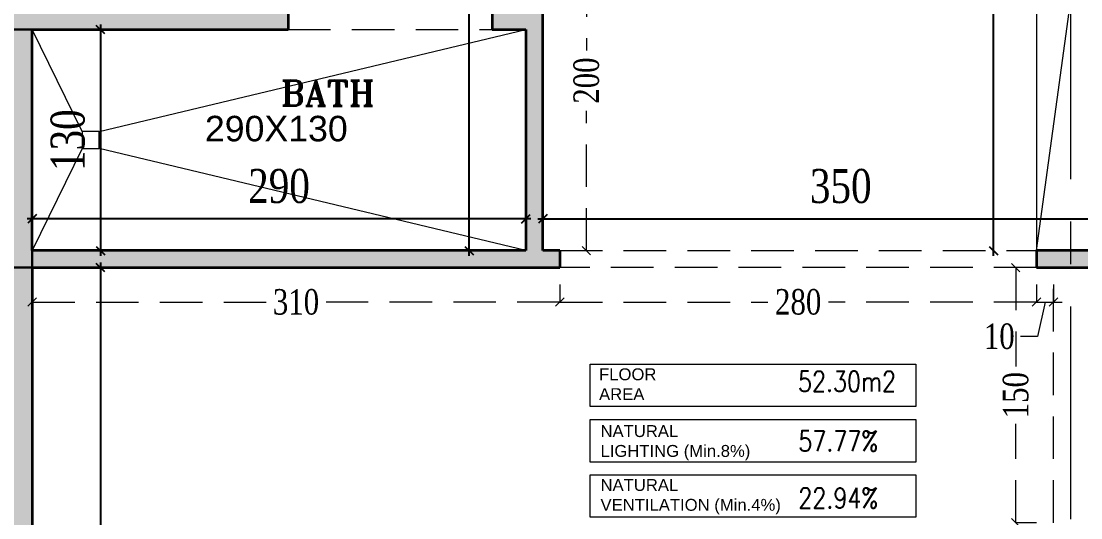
# Model space of a CAD drawing. Header units: inches. Extents: x -114 to 635, y -137 to 57.
# Drawn here: x 85.69 to 91.91, y 11.61 to 14.53 of the extents above; entities that cross this region are included whole.
import ezdxf
from ezdxf.enums import TextEntityAlignment as Align

# ---------------------------------------------------------------- set-up
doc = ezdxf.new("R2010")
doc.units = ezdxf.units.IN
doc.header["$MEASUREMENT"] = 0
doc.header["$PDMODE"] = 98
for name, pattern in [('( Hidden )', [0.375, 0.25, -0.125]), ('CENTER', [2, 1.25, -0.25, 0.25, -0.25]), ('CENTERX2', [4, 2.5, -0.5, 0.5, -0.5]), ('DASHED2', [0.375, 0.25, -0.125]), ('HIDDEN', [0.375, 0.25, -0.125])]:
    doc.linetypes.add(name, pattern=pattern)
doc.layers.get('0').update_dxf_attribs({"lineweight": 5})
doc.layers.get('Defpoints').update_dxf_attribs({"lineweight": 5})
for name, color, linetype, lineweight in [('ARCHES', 1, 'HIDDEN', 5), ('COLUMNS HATCH', 1, 'Continuous', 5), ('DETAILS DIMENSION', 15, 'Continuous', 5), ('E-AX', 9, '( Hidden )', 0), ('FIXTURE', 5, 'Continuous', 5), ('FURNITURE', 1, 'Continuous', 0), ('GENERAL TEXT', 4, 'Continuous', 5), ('HATCH', 15, 'Continuous', 0), ('PROPOSED COLUMNS', 6, 'Continuous', 30), ('ROOM INFORMATION', 7, 'Continuous', 5), ('ROOMS DIMENSION', 3, 'Continuous', 5), ('TEXT ROOM INFORMATION', 1, 'Continuous', 5), ('WALL PROPOSED', 7, 'Continuous', 30)]:
    doc.layers.add(name, color=color, linetype=linetype, lineweight=lineweight)
doc.layers.add('AXIES', color=7, linetype='CENTER', lineweight=0, true_color=0x949596)
doc.styles.add('ROMANS-TITLE', font='ROMANS.shx', dxfattribs={"width": 0.8})
doc.styles.add('ST', font='times.ttf', dxfattribs={"width": 0.8})
doc.styles.get("Standard").update_dxf_attribs({"font": 'arial.ttf'})
doc.styles.add('style4', font='times.ttf', dxfattribs={"width": 0.8})
doc.dimstyles.new('DIM100-2', dxfattribs={"dimtxt": 0.2, "dimasz": 0.05, "dimexe": 0.1, "dimexo": 0.1, "dimgap": 0.09, "dimtad": 1, "dimdec": 0, "dimlfac": 100, "dimzin": 0, "dimdsep": 46, "dimtxsty": 'style4', "dimblk1": 'OBLIQUE', "dimblk2": 'OBLIQUE', "dimsah": 1, "dimcen": 0.09, "dimdle": 0.03, "dimse1": 1, "dimse2": 1, "dimclrd": 256, "dimclrt": 256, "dimadec": 0, "dimazin": 0, "dimtfac": 1, "dimtdec": 0, "dimtix": 1, "dimtmove": 2, "dimatfit": 3, "dimldrblk": 'OBLIQUE', "dimfxl": 1, "dimtolj": 1, "dimtzin": 0, "dimarcsym": 0})
doc.dimstyles.new('RASH PLAN', dxfattribs={"dimtxt": 0.15, "dimasz": 0.05, "dimexe": 0, "dimexo": 0.1, "dimgap": 0.05, "dimtad": 0, "dimdec": 0, "dimlfac": 100, "dimzin": 0, "dimdsep": 46, "dimtxsty": 'ST', "dimblk": 'OBLIQUE', "dimcen": 0.09, "dimclrd": 200, "dimclre": 6, "dimclrt": 1, "dimadec": 0, "dimazin": 0, "dimtfac": 1, "dimtdec": 0, "dimtmove": 1, "dimatfit": 3, "dimldrblk": 'OBLIQUE', "dimfxl": 0, "dimtolj": 1, "dimtzin": 0, "dimlwd": -1, "dimlwe": -1, "dimarcsym": 0})

# ---------------------------------------------------------------- blocks, each defined once
blk = doc.blocks.new('_Oblique')
at = {"color": 0, "lineweight": -2}
blk.add_line((-0.5, -0.5), (0.5, 0.5), dxfattribs=at)
blk = doc.blocks.new('*D478')
at = {"layer": 'Defpoints', "color": 0, "transparency": 16777216}
for p in [(91.5279, 13.0797), (91.7503, 13.0797), (91.7503, 11.5798)]:
    blk.add_point(p, dxfattribs=at)
at = {"layer": 'DETAILS DIMENSION', "color": 6, "transparency": 16777216}
for p, q in [((91.6503, 13.0797), (91.5279, 13.0797)), ((91.6503, 11.5798), (91.5279, 11.5798))]:
    blk.add_line(p, q, dxfattribs=at)
at = {"layer": 'DETAILS DIMENSION', "color": 200, "linetype": 'DASHED2', "transparency": 16777216}
for p, q in [((91.5279, 13.0797), (91.5279, 12.4991)), ((91.5279, 11.5798), (91.5279, 12.1604))]:
    blk.add_line(p, q, dxfattribs=at)
at = {"layer": 'DETAILS DIMENSION', "color": 200, "transparency": 16777216, "xscale": 0.05, "yscale": 0.05, "zscale": 0.05}
for p, rotation in [((91.5279, 13.0797), 90), ((91.5279, 11.5798), 270)]:
    blk.add_blockref('_Oblique', p, dxfattribs=dict(at, rotation=rotation))
at = {"layer": 'DETAILS DIMENSION', "color": 1, "transparency": 16777216, "insert": (91.5279, 12.3297), "char_height": 0.15, "attachment_point": 5, "rotation": 90, "style": 'ST'}
blk.add_mtext('\\A1;150', dxfattribs=at)
blk = doc.blocks.new('*D482')
at = {"layer": 'Defpoints', "color": 0, "transparency": 16777216}
for p in [(85.7506, 14.4792), (85.7505, 13.1797), (86.1514, 13.1797)]:
    blk.add_point(p, dxfattribs=at)
at = {"layer": 'ROOMS DIMENSION', "linetype": 'Continuous', "lineweight": -2, "transparency": 16777216}
blk.add_line((86.1514, 14.5092), (86.1514, 13.1497), dxfattribs=at)
at = {"layer": 'ROOMS DIMENSION', "lineweight": -2, "transparency": 16777216, "xscale": 0.05, "yscale": 0.05, "zscale": 0.05}
for p, rotation in [((86.1514, 14.4792), 90), ((86.1514, 13.1797), 270)]:
    blk.add_blockref('_Oblique', p, dxfattribs=dict(at, rotation=rotation))
at = {"layer": 'ROOMS DIMENSION', "transparency": 16777216, "insert": (85.9597, 13.8294), "char_height": 0.2, "attachment_point": 5, "rotation": 90, "style": 'style4'}
blk.add_mtext('\\A1;130', dxfattribs=at)
blk = doc.blocks.new('*D483')
at = {"layer": 'Defpoints', "color": 0, "transparency": 16777216}
for p in [(85.7505, 13.0797), (85.7503, 7.0801), (86.1514, 7.0801)]:
    blk.add_point(p, dxfattribs=at)
at = {"layer": 'ROOMS DIMENSION', "linetype": 'Continuous', "lineweight": -2, "transparency": 16777216}
blk.add_line((86.1514, 13.1097), (86.1514, 7.0501), dxfattribs=at)
at = {"layer": 'ROOMS DIMENSION', "lineweight": -2, "transparency": 16777216, "xscale": 0.05, "yscale": 0.05, "zscale": 0.05}
for p, rotation in [((86.1514, 13.0797), 90), ((86.1514, 7.0801), 270)]:
    blk.add_blockref('_Oblique', p, dxfattribs=dict(at, rotation=rotation))
at = {"layer": 'ROOMS DIMENSION', "transparency": 16777216, "insert": (85.9597, 10.0799), "char_height": 0.2, "attachment_point": 5, "rotation": 90, "style": 'style4'}
blk.add_mtext('\\A1;600', dxfattribs=at)
blk = doc.blocks.new('*D484')
at = {"layer": 'Defpoints', "color": 0, "transparency": 16777216}
for p in [(85.7505, 13.0797), (88.8495, 13.0797), (88.8495, 12.8776)]:
    blk.add_point(p, dxfattribs=at)
at = {"layer": 'DETAILS DIMENSION', "color": 6, "transparency": 16777216}
for p, q in [((85.7505, 12.9797), (85.7505, 12.8776)), ((88.8495, 12.9797), (88.8495, 12.8776))]:
    blk.add_line(p, q, dxfattribs=at)
at = {"layer": 'DETAILS DIMENSION', "color": 200, "linetype": 'DASHED2', "transparency": 16777216}
for p, q in [((85.7505, 12.8776), (87.1239, 12.8776)), ((88.8495, 12.8776), (87.4762, 12.8776))]:
    blk.add_line(p, q, dxfattribs=at)
at = {"layer": 'DETAILS DIMENSION', "color": 200, "transparency": 16777216, "xscale": 0.05, "yscale": 0.05, "zscale": 0.05, "rotation": 180}
blk.add_blockref('_Oblique', (85.7505, 12.8776), dxfattribs=at)
at = {"layer": 'DETAILS DIMENSION', "color": 200, "transparency": 16777216, "xscale": 0.05, "yscale": 0.05, "zscale": 0.05}
blk.add_blockref('_Oblique', (88.8495, 12.8776), dxfattribs=at)
at = {"layer": 'DETAILS DIMENSION', "color": 1, "transparency": 16777216, "insert": (87.3, 12.8776), "char_height": 0.15, "attachment_point": 5, "style": 'ST'}
blk.add_mtext('\\A1;310', dxfattribs=at)
blk = doc.blocks.new('*D485')
at = {"layer": 'Defpoints', "color": 0, "transparency": 16777216}
for p in [(88.8495, 13.0797), (91.6503, 13.0797), (91.6503, 12.8776)]:
    blk.add_point(p, dxfattribs=at)
at = {"layer": 'DETAILS DIMENSION', "color": 6, "transparency": 16777216}
for p, q in [((88.8495, 12.9797), (88.8495, 12.8776)), ((91.6503, 12.9797), (91.6503, 12.8776))]:
    blk.add_line(p, q, dxfattribs=at)
at = {"layer": 'DETAILS DIMENSION', "color": 200, "linetype": 'DASHED2', "transparency": 16777216}
for p, q in [((88.8495, 12.8776), (90.0721, 12.8776)), ((91.6503, 12.8776), (90.4277, 12.8776))]:
    blk.add_line(p, q, dxfattribs=at)
at = {"layer": 'DETAILS DIMENSION', "color": 200, "transparency": 16777216, "xscale": 0.05, "yscale": 0.05, "zscale": 0.05, "rotation": 180}
blk.add_blockref('_Oblique', (88.8495, 12.8776), dxfattribs=at)
at = {"layer": 'DETAILS DIMENSION', "color": 200, "transparency": 16777216, "xscale": 0.05, "yscale": 0.05, "zscale": 0.05}
blk.add_blockref('_Oblique', (91.6503, 12.8776), dxfattribs=at)
at = {"layer": 'DETAILS DIMENSION', "color": 1, "transparency": 16777216, "insert": (90.2499, 12.8776), "char_height": 0.15, "attachment_point": 5, "style": 'ST'}
blk.add_mtext('\\A1;280', dxfattribs=at)
blk = doc.blocks.new('*D486')
at = {"layer": 'Defpoints', "color": 0, "transparency": 16777216}
for p in [(91.6503, 13.0797), (91.7503, 13.0797), (91.7503, 12.8776)]:
    blk.add_point(p, dxfattribs=at)
at = {"layer": 'DETAILS DIMENSION', "color": 6, "transparency": 16777216}
for p, q in [((91.6503, 12.9797), (91.6503, 12.8776)), ((91.7503, 12.9797), (91.7503, 12.8776))]:
    blk.add_line(p, q, dxfattribs=at)
at = {"layer": 'DETAILS DIMENSION', "color": 200, "linetype": 'DASHED2', "transparency": 16777216}
for p, q in [((91.6503, 12.8776), (91.6003, 12.8776)), ((91.6503, 12.8776), (91.7503, 12.8776)), ((91.6503, 12.8776), (91.7503, 12.8776)), ((91.7003, 12.8776), (91.6563, 12.6753)), ((91.7503, 12.8776), (91.8003, 12.8776)), ((91.6563, 12.6753), (91.5563, 12.6753))]:
    blk.add_line(p, q, dxfattribs=at)
at = {"layer": 'DETAILS DIMENSION', "color": 200, "transparency": 16777216, "xscale": 0.05, "yscale": 0.05, "zscale": 0.05}
blk.add_blockref('_Oblique', (91.6503, 12.8776), dxfattribs=at)
at = {"layer": 'DETAILS DIMENSION', "color": 200, "transparency": 16777216, "xscale": 0.05, "yscale": 0.05, "zscale": 0.05, "rotation": 180}
blk.add_blockref('_Oblique', (91.7503, 12.8776), dxfattribs=at)
at = {"layer": 'DETAILS DIMENSION', "color": 1, "transparency": 16777216, "insert": (91.4313, 12.6753), "char_height": 0.15, "attachment_point": 5, "style": 'ST'}
blk.add_mtext('\\A1;10', dxfattribs=at)
blk = doc.blocks.new('*D487')
at = {"layer": 'Defpoints', "color": 0, "transparency": 16777216}
for p in [(88.7499, 15.1795), (89.0057, 15.1795), (88.7499, 13.1797)]:
    blk.add_point(p, dxfattribs=at)
at = {"layer": 'DETAILS DIMENSION', "color": 6, "transparency": 16777216}
for p, q in [((88.8499, 15.1795), (89.0057, 15.1795)), ((88.8499, 13.1797), (89.0057, 13.1797))]:
    blk.add_line(p, q, dxfattribs=at)
at = {"layer": 'DETAILS DIMENSION', "color": 200, "linetype": 'DASHED2', "transparency": 16777216}
for p, q in [((89.0057, 15.1795), (89.0057, 14.3574)), ((89.0057, 13.1797), (89.0057, 14.0017))]:
    blk.add_line(p, q, dxfattribs=at)
at = {"layer": 'DETAILS DIMENSION', "color": 200, "transparency": 16777216, "xscale": 0.05, "yscale": 0.05, "zscale": 0.05}
for p, rotation in [((89.0057, 15.1795), 90), ((89.0057, 13.1797), 270)]:
    blk.add_blockref('_Oblique', p, dxfattribs=dict(at, rotation=rotation))
at = {"layer": 'DETAILS DIMENSION', "color": 1, "transparency": 16777216, "insert": (89.0057, 14.1796), "char_height": 0.15, "attachment_point": 5, "rotation": 90, "style": 'ST'}
blk.add_mtext('\\A1;200', dxfattribs=at)
blk = doc.blocks.new('*D497')
at = {"layer": 'Defpoints', "color": 0, "transparency": 16777216}
for p in [(92.2503, 13.3666), (88.7499, 13.1797), (92.2503, 13.1797)]:
    blk.add_point(p, dxfattribs=at)
at = {"layer": 'ROOMS DIMENSION', "linetype": 'Continuous', "lineweight": -2, "transparency": 16777216}
blk.add_line((88.7199, 13.3666), (92.2803, 13.3666), dxfattribs=at)
at = {"layer": 'ROOMS DIMENSION', "lineweight": -2, "transparency": 16777216, "xscale": 0.05, "yscale": 0.05, "zscale": 0.05, "rotation": 180}
blk.add_blockref('_Oblique', (88.7499, 13.3666), dxfattribs=at)
at = {"layer": 'ROOMS DIMENSION', "lineweight": -2, "transparency": 16777216, "xscale": 0.05, "yscale": 0.05, "zscale": 0.05}
blk.add_blockref('_Oblique', (92.2503, 13.3666), dxfattribs=at)
at = {"layer": 'ROOMS DIMENSION', "transparency": 16777216, "insert": (90.5001, 13.5583), "char_height": 0.2, "attachment_point": 5, "style": 'style4'}
blk.add_mtext('\\A1;350', dxfattribs=at)
blk = doc.blocks.new('*D499')
at = {"layer": 'Defpoints', "color": 0, "transparency": 16777216}
for p in [(91.3969, 18.0794), (91.7503, 18.0794), (91.6503, 13.1797)]:
    blk.add_point(p, dxfattribs=at)
at = {"layer": 'ROOMS DIMENSION', "linetype": 'Continuous', "lineweight": -2, "transparency": 16777216}
blk.add_line((91.3969, 13.1497), (91.3969, 18.1094), dxfattribs=at)
at = {"layer": 'ROOMS DIMENSION', "lineweight": -2, "transparency": 16777216, "xscale": 0.05, "yscale": 0.05, "zscale": 0.05}
for p, rotation in [((91.3969, 18.0794), 90), ((91.3969, 13.1797), 270)]:
    blk.add_blockref('_Oblique', p, dxfattribs=dict(at, rotation=rotation))
at = {"layer": 'ROOMS DIMENSION', "transparency": 16777216, "insert": (91.2049, 15.6295), "char_height": 0.2, "attachment_point": 5, "rotation": 90, "style": 'style4'}
blk.add_mtext('\\A1;490', dxfattribs=at)
blk = doc.blocks.new('*D500')
at = {"layer": 'Defpoints', "color": 0, "transparency": 16777216}
for p in [(85.7505, 13.3666), (85.7505, 13.1797), (88.6499, 13.1797)]:
    blk.add_point(p, dxfattribs=at)
at = {"layer": 'ROOMS DIMENSION', "linetype": 'Continuous', "lineweight": -2, "transparency": 16777216}
blk.add_line((88.6799, 13.3666), (85.7205, 13.3666), dxfattribs=at)
at = {"layer": 'ROOMS DIMENSION', "lineweight": -2, "transparency": 16777216, "xscale": 0.05, "yscale": 0.05, "zscale": 0.05, "rotation": 180}
blk.add_blockref('_Oblique', (85.7505, 13.3666), dxfattribs=at)
at = {"layer": 'ROOMS DIMENSION', "lineweight": -2, "transparency": 16777216, "xscale": 0.05, "yscale": 0.05, "zscale": 0.05}
blk.add_blockref('_Oblique', (88.6499, 13.3666), dxfattribs=at)
at = {"layer": 'ROOMS DIMENSION', "transparency": 16777216, "insert": (87.2002, 13.5586), "char_height": 0.2, "attachment_point": 5, "style": 'style4'}
blk.add_mtext('\\A1;290', dxfattribs=at)
blk = doc.blocks.new('DASLASDLASLDASLASDLASLQWELQWELQWELQWELQ')
at = {"layer": 'AXIES', "linetype": 'CENTERX2', "ltscale": 0.5}
blk.add_line((31.2786, -578.2063), (31.2786, -610.1736), dxfattribs=at)
blk = doc.blocks.new('QEWQWQWASDASDASADAAS')
at = {"layer": 'COLUMNS HATCH', "ltscale": 300}
blk.add_hatch(color=256, dxfattribs=at).paths.add_polyline_path([(148.023, -497.1575), (147.823, -497.1575), (147.823, -495.7575), (148.023, -495.7575)])
at = {"layer": 'PROPOSED COLUMNS'}
blk.add_lwpolyline([(148.023, -497.1575), (147.823, -497.1575), (147.823, -495.7575), (148.023, -495.7575)], close=True, dxfattribs=at)
blk = doc.blocks.new('Room Info')
at = {"layer": 'TEXT ROOM INFORMATION', "ltscale": 5}
for tag, p in [('FLR_AREA', (17, 833.5)), ('NAT_LIGHT', (19, 482.5)), ('NAT_VENT', (19, 147.5))]:
    blk.add_attdef(tag, p, '', height=180, dxfattribs=at)
blk = doc.blocks.new('*D962')
at = {"layer": 'Defpoints', "color": 0, "transparency": 16777216}
for p in [(88.3172, 18.0794), (88.6499, 18.0794), (88.6499, 13.1797)]:
    blk.add_point(p, dxfattribs=at)
at = {"layer": 'ROOMS DIMENSION', "linetype": 'Continuous', "lineweight": -2, "transparency": 16777216}
blk.add_line((88.3172, 13.1497), (88.3172, 18.1094), dxfattribs=at)
at = {"layer": 'ROOMS DIMENSION', "lineweight": -2, "transparency": 16777216, "xscale": 0.05, "yscale": 0.05, "zscale": 0.05}
for p, rotation in [((88.3172, 18.0794), 90), ((88.3172, 13.1797), 270)]:
    blk.add_blockref('_Oblique', p, dxfattribs=dict(at, rotation=rotation))
at = {"layer": 'ROOMS DIMENSION', "transparency": 16777216, "insert": (88.1252, 15.6295), "char_height": 0.2, "attachment_point": 5, "rotation": 90, "style": 'style4'}
blk.add_mtext('\\A1;490', dxfattribs=at)

msp = doc.modelspace()

# ---------------------------------------------------------------- hatches: boundary and pattern name
at = {"layer": 'HATCH', "true_color": 0x939598}
h = msp.add_hatch(color=252, dxfattribs=at)
h.dxf.hatch_style = 1
h.paths.add_polyline_path([(85.7508, 19.0799), (85.5508, 19.0799), (85.5508, 16.7289), (85.7508, 16.7289), (85.7508, 18.0794), (88.6499, 18.0794), (88.6499, 16.2791), (88.7499, 16.2791), (89.1495, 16.2791), (89.1495, 16.1791), (89.2495, 16.1791), (89.2495, 16.3791), (88.7499, 16.3791), (88.7499, 18.0794), (91.7503, 18.0794), (91.7503, 17.5794), (92.2503, 17.5794), (92.2503, 13.1797), (91.6503, 13.1797), (91.6503, 13.0797), (92.4503, 13.0797), (92.4503, 17.5794), (95.7506, 17.5794), (95.7506, 17.7794), (91.9503, 17.7794), (91.9503, 23.7796), (95.5503, 23.7796), (95.5503, 23.9796), (91.9503, 23.9796), (91.9503, 24.6801), (91.7503, 24.6801), (91.7503, 20.7796), (91.05, 20.7796), (91.05, 20.6796), (91.7503, 20.6796), (91.7503, 18.2794), (88.7502, 18.2794), (88.7504, 19.6792), (88.6654, 19.6792), (88.5504, 19.6792), (88.5502, 18.2794), (85.7507, 18.2794)])
h = msp.add_hatch(color=252, dxfattribs=at)
h.dxf.hatch_style = 1
h.paths.add_polyline_path([(87.253, 14.5792), (85.7506, 14.5792), (85.7506, 15.9297), (85.5507, 15.9297), (85.5507, 11.3295), (85.7504, 11.3295), (85.7505, 13.0797), (88.8495, 13.0797), (88.8495, 13.1797), (88.7499, 13.1797), (88.7499, 15.1795), (89.2495, 15.1795), (89.2495, 15.3795), (89.1495, 15.3795), (89.1495, 15.2795), (88.6499, 15.2795), (88.6499, 15.1795), (88.6499, 14.5792), (88.453, 14.5792), (88.453, 14.4792), (88.6499, 14.4792), (88.6499, 13.1797), (85.7505, 13.1797), (85.7506, 14.4792), (87.253, 14.4792)])

# ---------------------------------------------------------------- linework, layer by layer
at = {"layer": 'ARCHES'}
for p, q in [((87.253, 14.4792), (88.453, 14.4792)), ((88.8495, 13.1797), (91.6503, 13.1797)), ((91.6503, 13.0797), (88.8495, 13.0797)), ((91.7503, 11.5798), (91.7503, 13.0797))]:
    msp.add_line(p, q, dxfattribs=at)
at = {"layer": 'FIXTURE'}
for p, q in [((86.0442, 13.8794), (85.7506, 14.4792)), ((86.1442, 13.8794), (88.6499, 14.4792)), ((86.1442, 13.8794), (86.0442, 13.8794)), ((86.0442, 13.8794), (86.0442, 13.7794)), ((86.1442, 13.7794), (86.1442, 13.8794)), ((86.0442, 13.7794), (85.7506, 13.1797)), ((86.0442, 13.7794), (86.1442, 13.7794)), ((88.6499, 13.1797), (86.1442, 13.7794))]:
    msp.add_line(p, q, dxfattribs=at)
at = {"layer": 'FURNITURE', "flags": 128}
for points in [[(91.6503, 13.1797), (92.2503, 17.5794)], [(91.6503, 17.4794), (91.6503, 13.1797)]]:
    msp.add_lwpolyline(points, dxfattribs=at)
at = {"layer": 'ROOM INFORMATION', "ltscale": 5}
for points in [[(89.0278, 12.5125), (90.9412, 12.5125), (90.9412, 12.2625), (89.0278, 12.2625)], [(89.0278, 12.186), (90.9412, 12.186), (90.9412, 11.936), (89.0278, 11.936)], [(89.0278, 11.862), (90.9412, 11.862), (90.9412, 11.612), (89.0278, 11.612)]]:
    msp.add_lwpolyline(points, close=True, dxfattribs=at)
at = {"layer": 'WALL PROPOSED', "linetype": 'Continuous', "lineweight": 35}
for p, q in [((87.253, 14.5792), (87.253, 14.4792)), ((88.453, 14.5792), (88.453, 14.4792)), ((88.8495, 13.1797), (88.8495, 13.0797)), ((91.6503, 13.1797), (91.6503, 13.0797))]:
    msp.add_line(p, q, dxfattribs=at)
at = {"layer": 'WALL PROPOSED', "linetype": 'Continuous', "lineweight": 35, "flags": 128}
for points in [[(88.7499, 13.1797), (88.7499, 15.1795)], [(85.7505, 13.1797), (85.7506, 14.4792)], [(85.7506, 14.4792), (87.253, 14.4792)], [(88.453, 14.4792), (88.6499, 14.4792)], [(88.6499, 14.4792), (88.6499, 13.1797)], [(88.6499, 13.1797), (85.7505, 13.1797)], [(88.8495, 13.1797), (88.7499, 13.1797)], [(92.2503, 13.1797), (91.6503, 13.1797)], [(85.7505, 13.0797), (85.7504, 11.3295)], [(85.7505, 13.0797), (88.8495, 13.0797)], [(91.6503, 13.0797), (92.4503, 13.0797)]]:
    msp.add_lwpolyline(points, dxfattribs=at)

# ---------------------------------------------------------------- block references
at = {"layer": 'E-AX'}
msp.add_blockref('DASLASDLASLDASLASDLASLQWELQWELQWELQWELQ', (60.5717, 613.0572), dxfattribs=at)
at = {"layer": 'PROPOSED COLUMNS'}
msp.add_blockref('QEWQWQWASDASDASADAAS', (-62.2725, 510.2371), dxfattribs=at)
at = {"layer": 'TEXT ROOM INFORMATION'}
ref = msp.add_blockref('Room Info', (90.2318, 11.637), dxfattribs=dict(at, xscale=0.001, yscale=0.001, zscale=0.001))
ref.add_attrib('FLR_AREA', '52.30m2', dxfattribs={"ltscale": 5, "height": 0.12, "style": 'ROMANS-TITLE', "width": 0.8}).set_placement((90.2488, 12.4705), align=Align.TOP_LEFT)
ref.add_attrib('NAT_LIGHT', '57.77%', dxfattribs={"ltscale": 5, "height": 0.12, "style": 'ROMANS-TITLE', "width": 0.8}).set_placement((90.2508, 12.1195), align=Align.TOP_LEFT)
ref.add_attrib('NAT_VENT', '22.94%', dxfattribs={"ltscale": 5, "height": 0.12, "style": 'ROMANS-TITLE', "width": 0.8}).set_placement((90.2508, 11.7845), align=Align.TOP_LEFT)

# ---------------------------------------------------------------- texts
at = {"layer": 'GENERAL TEXT'}
msp.add_text('290X130', height=0.15, dxfattribs=at).set_placement((86.7649, 13.8225))
at = {"layer": 'GENERAL TEXT', "insert": (87.2103, 14.1061), "char_height": 0.15, "attachment_point": 4}
msp.add_mtext('\\A1;{\\pqc;\\fRomanT|b0|i0|c178|p0;\\W1.000000;BATH}', dxfattribs=at)
at = {"layer": 'ROOM INFORMATION', "ltscale": 5, "char_height": 0.07, "attachment_point": 1}
for s, insert in [('{\\C7;FLOOR\\PAREA}', (89.0803, 12.4875)), ('{\\C7;NATURAL\\PLIGHTING (Min.8%)}', (89.0888, 12.1535)), ('{\\C7;NATURAL\\PVENTILATION (Min.4%)}', (89.0888, 11.8365))]:
    msp.add_mtext_dynamic_manual_height_columns(s, width=1.51509, gutter_width=0.9, heights=[0], dxfattribs=dict(at, insert=insert))

# ---------------------------------------------------------------- dimensions: what is measured, and where the dimension line sits
at = {"layer": 'DETAILS DIMENSION'}
for base, p1, p2, picture, middle in [((89.0057, 15.1795), (88.7499, 13.1797), (88.7499, 15.1795), '*D487', (89.0057, 14.1796)), ((91.5279, 13.0797), (91.7503, 11.5798), (91.7503, 13.0797), '*D478', (91.5279, 12.3297))]:
    dim = msp.add_linear_dim(base=base, p1=p1, p2=p2, angle=90, dimstyle='RASH PLAN', dxfattribs=at)
    dim.commit()
    dim.dimension.update_dxf_attribs({"geometry": picture, "text_midpoint": middle})
for base, p1, p2, picture, middle in [((88.8495, 12.8776), (85.7505, 13.0797), (88.8495, 13.0797), '*D484', (87.3, 12.8776)), ((91.6503, 12.8776), (88.8495, 13.0797), (91.6503, 13.0797), '*D485', (90.2499, 12.8776))]:
    dim = msp.add_linear_dim(base=base, p1=p1, p2=p2, dimstyle='RASH PLAN', dxfattribs=at)
    dim.commit()
    dim.dimension.update_dxf_attribs({"geometry": picture, "text_midpoint": middle})
dim = msp.add_linear_dim(base=(91.7503, 12.8776), p1=(91.6503, 13.0797), p2=(91.7503, 13.0797), dimstyle='RASH PLAN', dxfattribs=at)
dim.commit()
dim.dimension.update_dxf_attribs({"geometry": '*D486', "text_midpoint": (91.5063, 12.6753), "dimtype": 160})
at = {"layer": 'ROOMS DIMENSION'}
for base, p1, p2, picture, middle in [((88.3172, 18.0794), (88.6499, 13.1797), (88.6499, 18.0794), '*D962', (88.1252, 15.6295)), ((91.3969, 18.0794), (91.6503, 13.1797), (91.7503, 18.0794), '*D499', (91.2049, 15.6295)), ((86.1514, 13.1797), (85.7506, 14.4792), (85.7505, 13.1797), '*D482', (85.9597, 13.8294)), ((86.1514, 7.0801), (85.7505, 13.0797), (85.7503, 7.0801), '*D483', (85.9597, 10.0799))]:
    dim = msp.add_linear_dim(base=base, p1=p1, p2=p2, angle=90, dimstyle='DIM100-2', dxfattribs=at)
    dim.commit()
    dim.dimension.update_dxf_attribs({"geometry": picture, "text_midpoint": middle})
for base, p1, p2, picture, middle in [((85.7505, 13.3666), (88.6499, 13.1797), (85.7505, 13.1797), '*D500', (87.2002, 13.5586)), ((92.2503, 13.3666), (88.7499, 13.1797), (92.2503, 13.1797), '*D497', (90.5001, 13.5583))]:
    dim = msp.add_linear_dim(base=base, p1=p1, p2=p2, dimstyle='DIM100-2', dxfattribs=at)
    dim.commit()
    dim.dimension.update_dxf_attribs({"geometry": picture, "text_midpoint": middle})

doc.saveas('drawing.dxf')
